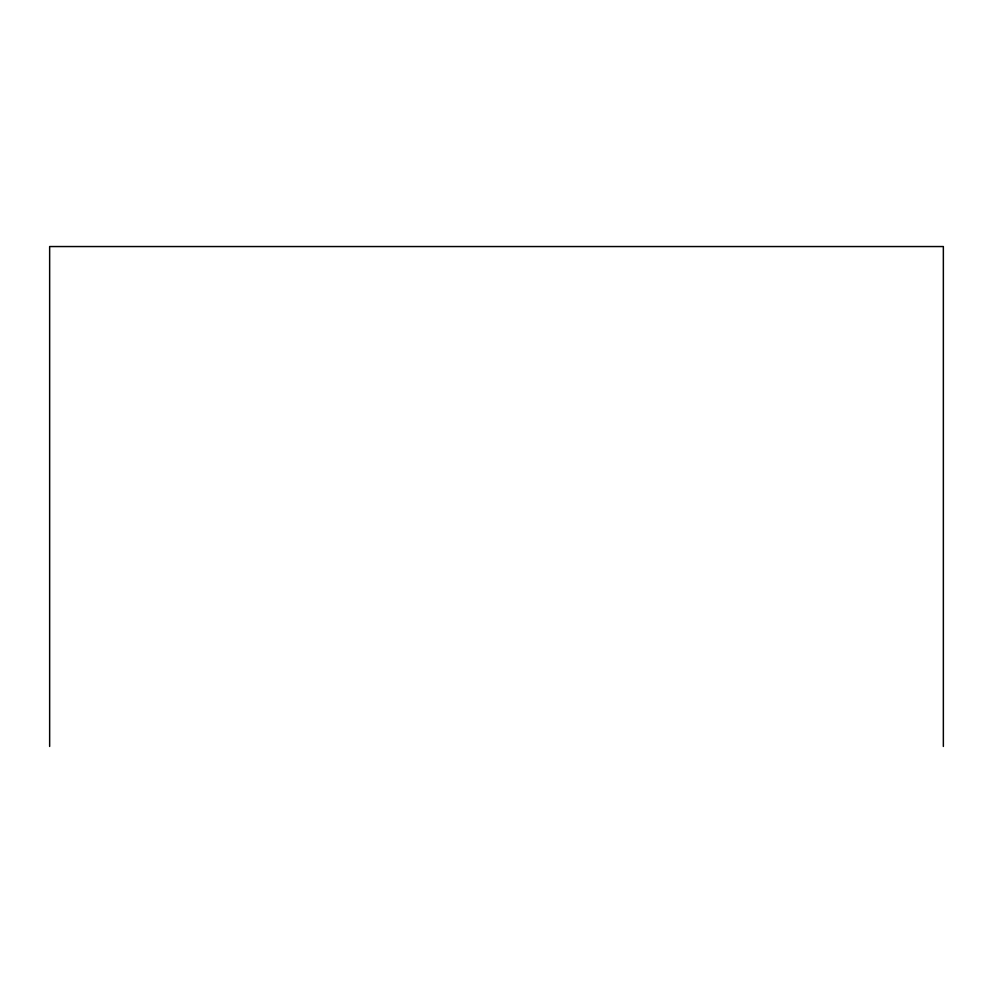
<?xml version="1.0" encoding="UTF-8"?>
<svg xmlns="http://www.w3.org/2000/svg" width="993" height="993" viewBox="0 0 993 993"><rect width="100%" height="100%" fill="white"/><g stroke="black" fill="none" stroke-linecap="round" stroke-linejoin="round"><path stroke-width="1.49" d="M943.35 746.451L943.35 246.549L49.65 246.549L49.65 746.451"/></g></svg>
